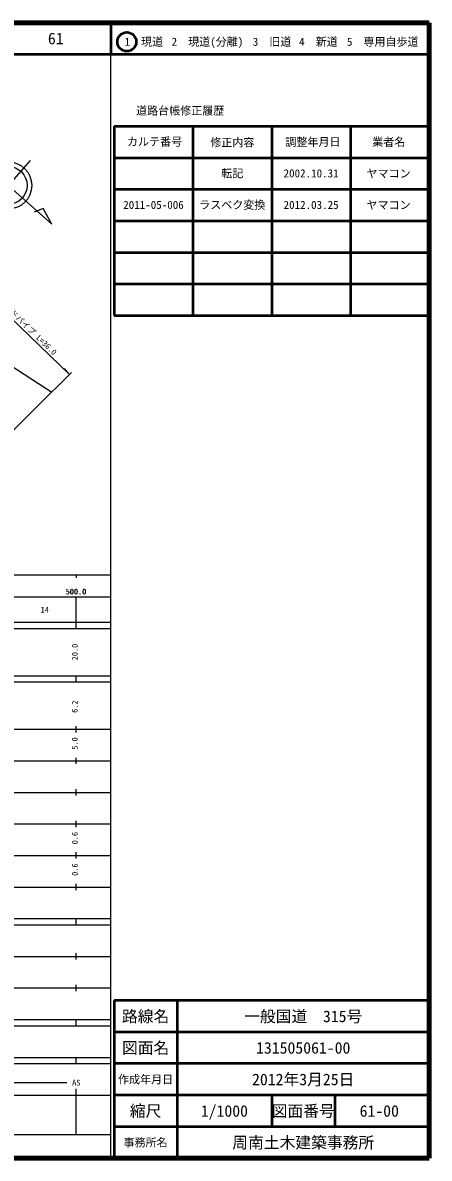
# Model space of a CAD drawing. Units: millimetres, scale not verified. Extents: x 40000 to 680000, y 20000 to 380000.
# Drawn here: x 551005 to 680000, y 20000 to 380000 of the extents above; entities that cross this region are included whole.
import ezdxf
from ezdxf.enums import TextEntityAlignment as Align

# ---------------------------------------------------------------- set-up
doc = ezdxf.new("R2010")
doc.units = ezdxf.units.MM
doc.header["$LTSCALE"] = 1000
for name, color, linetype, lineweight in [('M-BGD', 7, 'Continuous', 25), ('M-BMK-OTRS', 5, 'Continuous', 25), ('M-BMK-SRVR', 3, 'Continuous', 25), ('M-STR-HTXT', 7, 'Continuous', 13), ('M-TTL', 2, 'Continuous', 140), ('M-TTL-BAND', 7, 'Continuous', 25), ('M-TTL-FRAM', 2, 'Continuous', 50), ('M-TTL-LINE', 7, 'Continuous', 50)]:
    doc.layers.add(name, color=color, linetype=linetype, lineweight=lineweight)
doc.layers.add('M-TTL-TXT', color=7, linetype='Continuous')
doc.styles.add('ＭＳ ゴシック', font='')
doc.styles.get('ＭＳ ゴシック').set_extended_font_data('MS Gothic')

msp = doc.modelspace()

# ---------------------------------------------------------------- linework, layer by layer
at = {"layer": 'M-BGD'}
msp.add_lwpolyline([(476895, 323779), (490523, 315536), (519460, 290131), (532954, 283257), (545146, 272733), (560230, 262902)], dxfattribs=at)
at = {"layer": 'M-BMK-OTRS'}
msp.add_line((526637, 229459), (557017, 259703), dxfattribs=at)
at = {"layer": 'M-BMK-SRVR'}
for p, q in [((535568, 338051), (560282, 316139)), ((553383, 336289), (539452, 320575)), ((557461, 321054), (554675, 319941)), ((560282, 316139), (557461, 321054))]:
    msp.add_line(p, q, dxfattribs=at)
for centre, radius in [((546389, 328400), 7500), ((546417, 328432), 6000)]:
    msp.add_circle(centre, radius, dxfattribs=at)
at = {"layer": 'M-STR-HTXT'}
for p, q in [((565810, 268457), (564296, 270390)), ((565080, 267730), (557017, 259703)), ((566519, 269163), (565080, 267730))]:
    msp.add_line(p, q, dxfattribs=at)
msp.add_lwpolyline([(535523, 296712), (540662, 292677), (565810, 268457)], dxfattribs=at)
at = {"layer": 'M-TTL'}
for p, q in [((680000, 380000), (40000, 380000)), ((680000, 20000), (680000, 380000)), ((40000, 20000), (680000, 20000))]:
    msp.add_line(p, q, dxfattribs=at)
at = {"layer": 'M-TTL-BAND'}
for p, q in [((579000, 20000), (579000, 370000)), ((40000, 205000), (579000, 205000)), ((568000, 205000), (568000, 204000)), ((68000, 198000), (579000, 198000)), ((568000, 188000), (568000, 198000)), ((40000, 190000), (579000, 190000)), ((40000, 188000), (579000, 188000)), ((40000, 173000), (579000, 173000)), ((568000, 171000), (568000, 173000)), ((40000, 171000), (579000, 171000)), ((40000, 156000), (579000, 156000)), ((568000, 155000), (568000, 157000)), ((46000, 146000), (579000, 146000)), ((568000, 145000), (568000, 147000)), ((568000, 135000), (568000, 137000)), ((52000, 136000), (579000, 136000)), ((46000, 126000), (579000, 126000)), ((568000, 125000), (568000, 127000)), ((52000, 116000), (579000, 116000)), ((568000, 115000), (568000, 117000)), ((46000, 106000), (579000, 106000)), ((568000, 105000), (568000, 107000)), ((40000, 96000), (579000, 96000)), ((40000, 94000), (579000, 94000)), ((568000, 94000), (568000, 96000)), ((49000, 84000), (579000, 84000)), ((568000, 83000), (568000, 85000)), ((40000, 74000), (579000, 74000)), ((568000, 73000), (568000, 75000)), ((40000, 64000), (579000, 64000)), ((40000, 62000), (579000, 62000)), ((568000, 62000), (568000, 64000)), ((40000, 52000), (579000, 52000)), ((568000, 50000), (568000, 52000)), ((40000, 50000), (579000, 50000)), ((71000, 44000), (565000, 44000)), ((40000, 40000), (579000, 40000)), ((568000, 27500), (568000, 42000)), ((68000, 27500), (579000, 27500))]:
    msp.add_line(p, q, dxfattribs=at)
at = {"layer": 'M-TTL-FRAM'}
for p, q in [((580000, 347197), (580000, 287197)), ((580000, 347197), (680000, 347197)), ((580000, 287197), (680000, 287197)), ((680000, 70000), (580000, 70000)), ((580000, 70000), (580000, 20000))]:
    msp.add_line(p, q, dxfattribs=at)
at = {"layer": 'M-TTL-LINE'}
for p, q in [((579000, 380000), (579000, 370000)), ((40000, 370000), (680000, 370000)), ((605000, 347197), (605000, 287197)), ((630000, 347197), (630000, 287197)), ((655000, 347197), (655000, 287197)), ((580000, 337197), (680000, 337197)), ((580000, 327197), (680000, 327197)), ((580000, 317197), (680000, 317197)), ((580000, 307197), (680000, 307197)), ((580000, 297197), (680000, 297197)), ((600000, 70000), (600000, 20000)), ((680000, 60000), (580000, 60000)), ((680000, 50000), (580000, 50000)), ((680000, 40000), (580000, 40000)), ((630000, 40000), (630000, 30000)), ((650000, 40000), (650000, 30000)), ((680000, 30000), (580000, 30000))]:
    msp.add_line(p, q, dxfattribs=at)
msp.add_circle((584031, 373958), 3000, dxfattribs=at)

# ---------------------------------------------------------------- texts
at = {"layer": 'M-STR-HTXT', "style": 'ＭＳ ゴシック'}
msp.add_text('ガードパイプ L=36.0', height=1833, rotation=316.077, dxfattribs=at).set_placement((551506, 282581), align=Align.BOTTOM_CENTER)
at = {"layer": 'M-TTL-BAND', "style": 'ＭＳ ゴシック'}
for s, p in [('500.0', (567844, 198195)), ('500.0', (568000, 198195)), ('14', (558000, 192405)), ('AS', (568000, 42500))]:
    msp.add_text(s, height=1833, dxfattribs=at).set_placement(p, align=Align.BOTTOM_CENTER)
for s, p in [('20.0', (569000, 180500)), ('6.2', (569000, 163174)), ('5.0', (569000, 151500)), ('0.6', (569000, 121500)), ('0.6', (569000, 111500))]:
    msp.add_text(s, height=1833, rotation=90, dxfattribs=at).set_placement(p, align=Align.BOTTOM_CENTER)
at = {"layer": 'M-TTL-TXT', "style": 'ＭＳ ゴシック'}
for s, height, p in [('61', 3666, (561497, 375000)), ('1\u3000現道', 2566, (589448, 373958)), ('2\u3000現道(分離)', 2566, (609619, 373958)), ('3\u3000旧道', 2566, (630121, 373958)), ('4\u3000新道', 2566, (644824, 373958)), ('5\u3000専用自歩道', 2566, (665228, 373958)), ('道路台帳修正履歴', 2566, (600968, 352113)), ('カルテ番号', 2566, (592839, 342277)), ('修正内容', 2566, (617509, 342023)), ('調整年月日', 2566, (643089, 342197)), ('業者名', 2566, (667134, 342197)), ('転記', 2566, (617500, 332245)), ('2002.10.31', 2566, (642500, 332245)), ('ヤマコン', 2566, (667077, 332189)), ('2011-05-006', 2566, (592500, 322245)), ('ラスベク変換', 2566, (617500, 322245)), ('2012.03.25', 2566, (642500, 322245)), ('ヤマコン', 2566, (667077, 322189)), ('路線名', 3666, (590000, 65000)), ('路線名', 3666, (590000, 65000)), ('一般国道\u3000315号', 3666, (640000, 65000)), ('図面名', 3666, (590000, 55000)), ('図面名', 3666, (590000, 55000)), ('131505061-00', 3666, (640000, 55000)), ('2012年3月25日', 3666, (640000, 45000)), ('作成年月日', 2566, (590000, 45000)), ('作成年月日', 2566, (590000, 45000)), ('縮尺', 3666, (590000, 35000)), ('縮尺', 3666, (590000, 35000)), ('1/1000', 3666, (615000, 35000)), ('図面番号', 3666, (640000, 35000)), ('図面番号', 3666, (640000, 35000)), ('61-00', 3666, (664125, 35000)), ('事務所名', 2566, (590000, 25000)), ('事務所名', 2566, (590000, 25000)), ('周南土木建築事務所', 3666, (640000, 25000))]:
    msp.add_text(s, height=height, dxfattribs=at).set_placement(p, align=Align.MIDDLE_CENTER)

doc.saveas('drawing.dxf')
